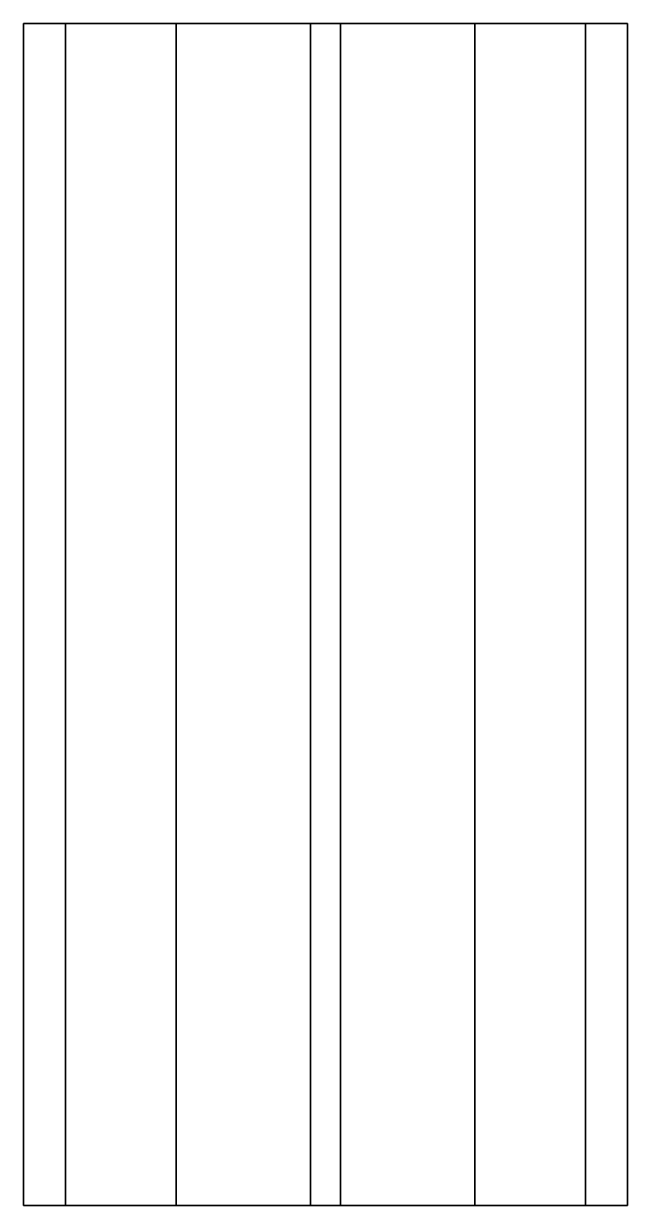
# Model space of a CAD drawing. Extents: x -1.01 to 1.01, y -3.69 to 0.26.
import ezdxf

# ---------------------------------------------------------------- set-up
doc = ezdxf.new("R2010")
doc.units = 0
doc.layers.add('TENT', color=3, linetype='CONTINUOUS')

msp = doc.modelspace()

# ---------------------------------------------------------------- linework, layer by layer
at = {"layer": 'TENT'}
for points in [[(-1.01, 0.26, 1.72), (-1.01, -3.69, 1.72), (-1.01, -3.69, 2.25), (-1.01, 0.26, 2.25)], [(-1.01, 0.26, 2.25), (-1.01, -3.69, 2.25), (-0.87, -3.69, 2.47), (-0.87, 0.26, 2.47)], [(1.01, 0.26, 1.72), (-1.01, 0.26, 1.72), (-1.01, 0.26, 2.25), (1.01, 0.26, 2.25)], [(1.01, 0.26, 2.25), (-1.01, 0.26, 2.25), (-0.87, 0.26, 2.47), (0.87, 0.26, 2.47)], [(-0.87, 0.26, 2.47), (-0.87, -3.69, 2.47), (-0.5, -3.69, 2.68), (-0.5, 0.26, 2.68)], [(0.87, 0.26, 2.47), (-0.87, 0.26, 2.47), (-0.5, 0.26, 2.68), (0.5, 0.26, 2.68)], [(-0.5, 0.26, 2.68), (-0.5, -3.69, 2.68), (-0.05, -3.69, 2.81), (-0.05, 0.26, 2.81)], [(0.5, 0.26, 2.68), (-0.5, 0.26, 2.68), (-0.05, 0.26, 2.81), (0.05, 0.26, 2.81)], [(-0.05, 0.26, 2.81), (-0.05, -3.69, 2.81), (0.05, -3.69, 2.81), (0.05, 0.26, 2.81)], [(0.5, -3.69, 2.68), (0.5, 0.26, 2.68), (0.05, 0.26, 2.81), (0.05, -3.69, 2.81)], [(0.87, -3.69, 2.47), (0.87, 0.26, 2.47), (0.5, 0.26, 2.68), (0.5, -3.69, 2.68)], [(1.01, -3.69, 2.25), (1.01, 0.26, 2.25), (0.87, 0.26, 2.47), (0.87, -3.69, 2.47)], [(1.01, -3.69, 1.72), (1.01, 0.26, 1.72), (1.01, 0.26, 2.25), (1.01, -3.69, 2.25)], [(-1.01, -3.69, 1.72), (1.01, -3.69, 1.72), (1.01, -3.69, 2.25), (-1.01, -3.69, 2.25)], [(-1.01, -3.69, 2.25), (1.01, -3.69, 2.25), (0.87, -3.69, 2.47), (-0.87, -3.69, 2.47)], [(-0.87, -3.69, 2.47), (0.87, -3.69, 2.47), (0.5, -3.69, 2.68), (-0.5, -3.69, 2.68)], [(-0.5, -3.69, 2.68), (0.5, -3.69, 2.68), (0.05, -3.69, 2.81), (-0.05, -3.69, 2.81)]]:
    msp.add_3dface(points, dxfattribs=at)

doc.saveas('drawing.dxf')
